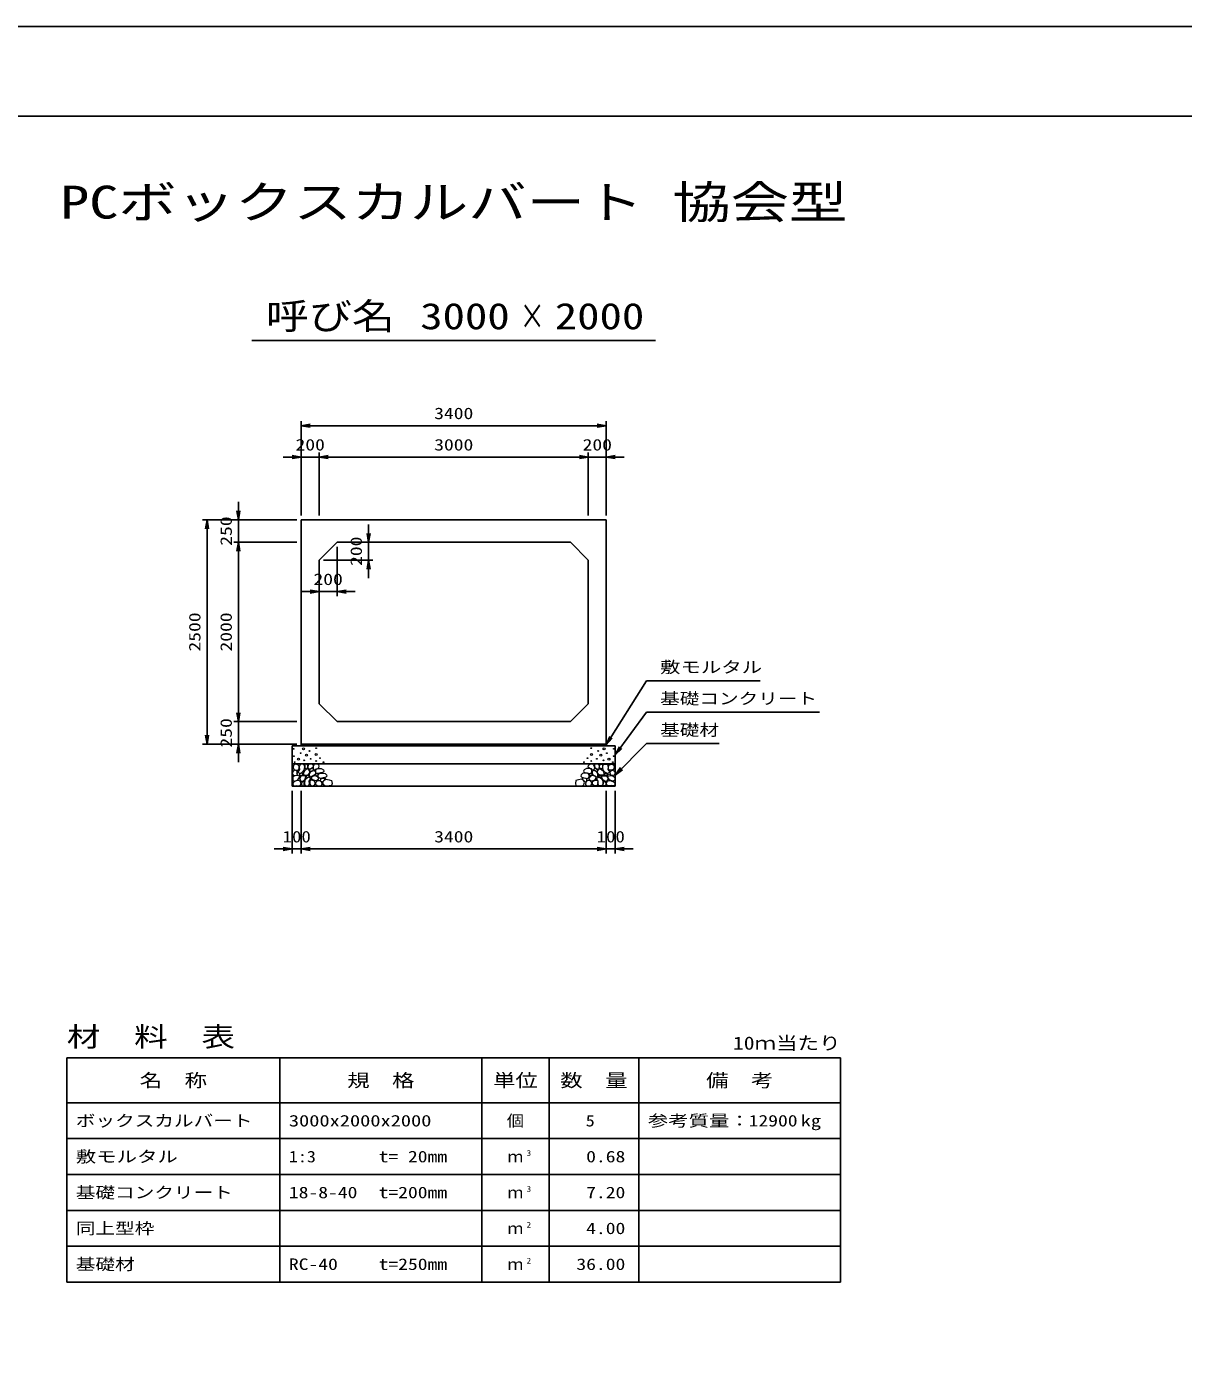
# Model space of a CAD drawing. Units: millimetres at full size. Extents: x 0 to 42050, y 0 to 29700.
# Drawn here: x 16265 to 29157, y 14850 to 29700 of the extents above; entities that cross this region are included whole.
import ezdxf
from ezdxf.enums import TextEntityAlignment as Align

# ---------------------------------------------------------------- set-up
doc = ezdxf.new("R2010")
doc.units = ezdxf.units.MM
for name, color, linetype, lineweight in [('D-DCR-HCHn', 4, 'Continuous', 9), ('D-MTR-FRAM', 7, 'Continuous', 25), ('D-MTR-LINE', 7, 'Continuous', 25), ('D-STR-DIM', 7, 'Continuous', 25), ('D-STR-STRn', 1, 'Continuous', 25), ('D-STR-TXT', 7, 'Continuous', 25), ('D-TTL', 2, 'Continuous', 25), ('D-TTL-TXT', 7, 'Continuous', 25)]:
    doc.layers.add(name, color=color, linetype=linetype, lineweight=lineweight)
doc.layers.add('D-MTR', color=7, linetype='Continuous')
doc.layers.add('D-MTR-TXT', color=7, linetype='Continuous')
doc.styles.add('ＭＳ ゴシック', font='')
doc.styles.get('ＭＳ ゴシック').set_extended_font_data('MS Gothic')

# ---------------------------------------------------------------- blocks, each defined once
blk = doc.blocks.new('open_arrow')
at = {"color": 0, "linetype": 'Continuous', "lineweight": -2}
blk.add_lwpolyline([(7.5, 1.25), (0, 0), (7.5, -1.25)], dxfattribs=at)

msp = doc.modelspace()

# ---------------------------------------------------------------- linework, layer by layer
at = {"layer": 'D-DCR-HCHn'}
for points in [[(19234.101, 21397.26), (19225.433, 21371.256), (19236.99, 21353.92), (19265.883, 21351.03), (19285.61, 21359.499), (19277.441, 21379.924), (19283.219, 21391.481), (19271.662, 21403.038), (19254.326, 21408.817)], [(19288.998, 21469.493), (19262.994, 21475.271), (19239.879, 21463.714), (19236.99, 21437.71), (19242.769, 21417.485), (19271.662, 21408.817), (19291.887, 21408.817), (19300.555, 21423.263), (19300.555, 21455.046)], [(19312.112, 21472.382), (19303.444, 21446.378), (19306.334, 21417.485), (19286.109, 21385.702), (19312.112, 21371.256), (19341.006, 21385.702), (19358.342, 21408.817), (19364.12, 21446.378), (19358.342, 21466.603), (19341.006, 21475.271)], [(19361.231, 21403.038), (19346.784, 21368.366), (19358.342, 21353.92), (19393.013, 21353.92), (19407.46, 21359.698), (19421.907, 21379.924), (19421.907, 21397.26), (19407.46, 21420.374), (19390.124, 21423.263)], [(19367.01, 21466.603), (19367.01, 21431.931), (19381.456, 21423.263), (19395.903, 21431.931), (19398.792, 21452.157), (19395.903, 21469.493), (19375.678, 21475.271)], [(19415.601, 21418.845), (19403.999, 21426.941), (19402.006, 21454.16), (19411.557, 21475.616), (19435.582, 21478.128), (19455.263, 21472.156), (19456.848, 21460.53), (19454.014, 21436.921), (19438.752, 21427.586)], [(19431.681, 21394.73), (19443.297, 21400.817), (19454.296, 21406.161), (19460.86, 21419.065), (19455.554, 21427.961), (19445.968, 21430.014), (19430.137, 21421.115), (19418.42, 21412.605), (19419.515, 21404.944), (19423.895, 21397.527)], [(19433.109, 21333.224), (19420.35, 21337.579), (19419.086, 21365.688), (19429.964, 21390.928), (19460.015, 21405.156), (19482.452, 21399.405), (19483.795, 21368.924), (19473.477, 21356.886), (19445.401, 21341.311)], [(19481.239, 21411.998), (19491.02, 21423.092), (19508.359, 21429.342), (19522.287, 21438.717), (19526.55, 21453.49), (19520.013, 21467.695), (19506.369, 21476.218), (19490.845, 21477.886), (19475.522, 21475.424), (19465.719, 21466.98), (19458.918, 21449.457), (19457.379, 21432.722), (19461.1, 21422.871), (19463.729, 21413.23), (19472.948, 21409.842)], [(19502.727, 21372.135), (19492.952, 21375.066), (19488.675, 21380.928), (19485.905, 21396.938), (19489.816, 21418.619), (19515.776, 21428.926), (19545.648, 21428.926), (19573.03, 21413.998), (19577.653, 21398.004), (19573.385, 21386.63), (19560.583, 21381.299), (19539.247, 21377.745), (19512.931, 21372.013)], [(22547.273, 21372.135), (22557.048, 21375.066), (22561.325, 21380.928), (22564.095, 21396.938), (22560.184, 21418.619), (22534.224, 21428.926), (22504.352, 21428.926), (22476.97, 21413.998), (22472.347, 21398.004), (22476.615, 21386.63), (22489.417, 21381.299), (22510.753, 21377.745), (22537.069, 21372.013)], [(22568.761, 21411.998), (22558.98, 21423.092), (22541.641, 21429.342), (22527.713, 21438.717), (22523.45, 21453.49), (22529.987, 21467.695), (22543.631, 21476.218), (22559.155, 21477.886), (22574.478, 21475.424), (22584.281, 21466.98), (22591.082, 21449.457), (22592.621, 21432.722), (22588.9, 21422.871), (22586.271, 21413.23), (22577.052, 21409.842)], [(22616.891, 21333.224), (22629.65, 21337.579), (22630.914, 21365.688), (22620.036, 21390.928), (22589.985, 21405.156), (22567.548, 21399.405), (22566.205, 21368.924), (22576.523, 21356.886), (22604.599, 21341.311)], [(22618.319, 21394.73), (22606.703, 21400.817), (22595.704, 21406.161), (22589.14, 21419.065), (22594.446, 21427.961), (22604.032, 21430.014), (22619.863, 21421.115), (22631.58, 21412.605), (22630.485, 21404.944), (22626.105, 21397.527)], [(22634.399, 21418.845), (22646.001, 21426.941), (22647.994, 21454.16), (22638.443, 21475.616), (22614.418, 21478.128), (22594.737, 21472.156), (22593.152, 21460.53), (22595.986, 21436.921), (22611.248, 21427.586)], [(22688.769, 21403.038), (22703.216, 21368.366), (22691.658, 21353.92), (22656.987, 21353.92), (22642.54, 21359.698), (22628.093, 21379.924), (22628.093, 21397.26), (22642.54, 21420.374), (22659.876, 21423.263)], [(22682.99, 21466.603), (22682.99, 21431.931), (22668.544, 21423.263), (22654.097, 21431.931), (22651.208, 21452.157), (22654.097, 21469.493), (22674.322, 21475.271)], [(22737.888, 21472.382), (22746.556, 21446.378), (22743.666, 21417.485), (22763.891, 21385.702), (22737.888, 21371.256), (22708.994, 21385.702), (22691.658, 21408.817), (22685.88, 21446.378), (22691.658, 21466.603), (22708.994, 21475.271)], [(22761.002, 21469.493), (22787.006, 21475.271), (22810.121, 21463.714), (22813.01, 21437.71), (22807.231, 21417.485), (22778.338, 21408.817), (22758.113, 21408.817), (22749.445, 21423.263), (22749.445, 21455.046)], [(22815.899, 21397.26), (22824.567, 21371.256), (22813.01, 21353.92), (22784.117, 21351.03), (22764.39, 21359.499), (22772.559, 21379.924), (22766.781, 21391.481), (22778.338, 21403.038), (22795.674, 21408.817)], [(19288.944, 21301.261), (19310.346, 21333.365), (19307.671, 21341.39), (19278.243, 21349.416), (19251.49, 21346.741), (19232.763, 21330.689), (19230.087, 21311.962), (19232.763, 21293.235), (19254.165, 21287.884)], [(19299.645, 21234.378), (19318.372, 21242.404), (19323.723, 21269.157), (19313.021, 21287.884), (19294.294, 21293.235), (19270.217, 21290.56), (19243.464, 21279.859), (19230.087, 21263.807), (19230.087, 21245.08), (19238.113, 21234.378), (19270.217, 21237.054)], [(19317.891, 21371.256), (19303.444, 21359.698), (19309.223, 21351.03), (19329.448, 21351.03), (19338.116, 21353.92), (19343.895, 21365.477), (19335.227, 21374.145)], [(19363.852, 21301.261), (19377.229, 21333.365), (19366.527, 21346.741), (19334.424, 21346.741), (19321.047, 21341.39), (19307.671, 21322.663), (19307.671, 21306.612), (19321.047, 21285.209), (19337.099, 21282.534)], [(19358.502, 21242.404), (19358.502, 21274.508), (19345.125, 21282.534), (19331.749, 21274.508), (19329.073, 21255.781), (19331.749, 21239.729), (19350.476, 21234.378)], [(19409.332, 21237.054), (19417.358, 21261.131), (19414.683, 21287.884), (19433.41, 21317.313), (19409.332, 21330.689), (19382.579, 21317.313), (19366.527, 21295.91), (19361.177, 21261.131), (19366.527, 21242.404), (19382.579, 21234.378)], [(19403.982, 21330.689), (19417.358, 21341.39), (19412.007, 21349.416), (19393.28, 21349.416), (19385.254, 21346.741), (19379.904, 21336.04), (19387.93, 21328.014)], [(19430.735, 21239.729), (19454.812, 21234.378), (19476.215, 21245.08), (19478.89, 21269.157), (19473.539, 21287.884), (19446.786, 21295.91), (19428.059, 21295.91), (19420.033, 21282.534), (19420.033, 21253.106)], [(19493.981, 21290.925), (19458.607, 21297.521), (19443.56, 21309.658), (19438.808, 21328.655), (19453.492, 21343.022), (19482.102, 21351.082), (19503.749, 21338.154), (19517.74, 21320.74), (19513.78, 21303.062)], [(19512.239, 21353.692), (19512.239, 21364.551), (19505.72, 21369.466), (19494.97, 21370.609), (19486.278, 21367.18), (19483.19, 21356.664), (19490.738, 21348.891), (19500.802, 21344.319), (19510.409, 21348.319)], [(19489.869, 21276.931), (19508.084, 21292.234), (19534.219, 21291.97), (19552.17, 21276.931), (19554.81, 21249.227), (19542.666, 21233.924), (19508.876, 21231.549), (19492.509, 21241.311), (19485.645, 21263.738)], [(19538.634, 21315.297), (19530.545, 21319.592), (19519.424, 21327.928), (19514.874, 21336.518), (19514.874, 21355.212), (19528.523, 21370.37), (19558.349, 21374.159), (19590.449, 21370.117), (19606.12, 21358.585), (19610.164, 21340.462), (19597.761, 21329.388), (19587.436, 21325.361), (19570.312, 21323.128), (19554.987, 21320.305)], [(19559.876, 21277.808), (19547.748, 21283.743), (19541.39, 21290.697), (19542.71, 21307.843), (19552.307, 21316.236), (19572.7, 21321.151), (19589.015, 21321.271), (19594.293, 21309.761), (19582.814, 21299.51), (19572.239, 21290.35), (19568.573, 21281.331)], [(19603.293, 21232.112), (19586.233, 21236.916), (19574.939, 21244.601), (19569.893, 21259.011), (19567.01, 21272.7), (19578.544, 21293.594), (19601.131, 21307.524), (19635.492, 21302), (19662.645, 21291.913), (19669.133, 21261.652), (19663.366, 21239.317), (19636.934, 21232.593)], [(22446.707, 21232.112), (22463.767, 21236.916), (22475.061, 21244.601), (22480.107, 21259.011), (22482.99, 21272.7), (22471.456, 21293.594), (22448.869, 21307.524), (22414.508, 21302), (22387.355, 21291.913), (22380.867, 21261.652), (22386.634, 21239.317), (22413.066, 21232.593)], [(22511.366, 21315.297), (22519.455, 21319.592), (22530.576, 21327.928), (22535.126, 21336.518), (22535.126, 21355.212), (22521.477, 21370.37), (22491.651, 21374.159), (22459.551, 21370.117), (22443.88, 21358.585), (22439.836, 21340.462), (22452.239, 21329.388), (22462.564, 21325.361), (22479.688, 21323.128), (22495.013, 21320.305)], [(22490.124, 21277.808), (22502.252, 21283.743), (22508.61, 21290.697), (22507.29, 21307.843), (22497.693, 21316.236), (22477.3, 21321.151), (22460.985, 21321.271), (22455.707, 21309.761), (22467.186, 21299.51), (22477.761, 21290.35), (22481.427, 21281.331)], [(22560.131, 21276.931), (22541.916, 21292.234), (22515.781, 21291.97), (22497.83, 21276.931), (22495.19, 21249.227), (22507.334, 21233.924), (22541.124, 21231.549), (22557.491, 21241.311), (22564.355, 21263.738)], [(22556.019, 21290.925), (22591.393, 21297.521), (22606.44, 21309.658), (22611.192, 21328.655), (22596.508, 21343.022), (22567.898, 21351.082), (22546.251, 21338.154), (22532.26, 21320.74), (22536.22, 21303.062)], [(22537.761, 21353.692), (22537.761, 21364.551), (22544.28, 21369.466), (22555.03, 21370.609), (22563.722, 21367.18), (22566.81, 21356.664), (22559.262, 21348.891), (22549.198, 21344.319), (22539.591, 21348.319)], [(22619.265, 21239.729), (22595.188, 21234.378), (22573.785, 21245.08), (22571.11, 21269.157), (22576.461, 21287.884), (22603.214, 21295.91), (22621.941, 21295.91), (22629.967, 21282.534), (22629.967, 21253.106)], [(22640.668, 21237.054), (22632.642, 21261.131), (22635.317, 21287.884), (22616.59, 21317.313), (22640.668, 21330.689), (22667.421, 21317.313), (22683.473, 21295.91), (22688.823, 21261.131), (22683.473, 21242.404), (22667.421, 21234.378)], [(22646.018, 21330.689), (22632.642, 21341.39), (22637.993, 21349.416), (22656.72, 21349.416), (22664.746, 21346.741), (22670.096, 21336.04), (22662.07, 21328.014)], [(22686.148, 21301.261), (22672.771, 21333.365), (22683.473, 21346.741), (22715.576, 21346.741), (22728.953, 21341.39), (22742.329, 21322.663), (22742.329, 21306.612), (22728.953, 21285.209), (22712.901, 21282.534)], [(22691.498, 21242.404), (22691.498, 21274.508), (22704.875, 21282.534), (22718.251, 21274.508), (22720.927, 21255.781), (22718.251, 21239.729), (22699.524, 21234.378)], [(22732.109, 21371.256), (22746.556, 21359.698), (22740.777, 21351.03), (22720.552, 21351.03), (22711.884, 21353.92), (22706.105, 21365.477), (22714.773, 21374.145)], [(22750.355, 21234.378), (22731.628, 21242.404), (22726.277, 21269.157), (22736.979, 21287.884), (22755.706, 21293.235), (22779.783, 21290.56), (22806.536, 21279.859), (22819.913, 21263.807), (22819.913, 21245.08), (22811.887, 21234.378), (22779.783, 21237.054)], [(22761.056, 21301.261), (22739.654, 21333.365), (22742.329, 21341.39), (22771.757, 21349.416), (22798.51, 21346.741), (22817.237, 21330.689), (22819.913, 21311.962), (22817.237, 21293.235), (22795.835, 21287.884)]]:
    msp.add_lwpolyline(points, close=True, dxfattribs=at)
for centre, radius in [((19241.091, 21646.145), 4.5), ((19242.803, 21565.879), 4.5), ((19294.855, 21530.444), 11.25), ((19318.437, 21598.641), 4.5), ((19350.004, 21646.145), 11.25), ((19384.996, 21574.955), 11.25), ((19416.563, 21622.459), 4.5), ((19430.06, 21535.807), 4.5), ((19490.741, 21583.204), 11.25), ((19492.197, 21655.221), 4.5), ((19533.942, 21543.293), 4.5), ((22516.058, 21543.293), 4.5), ((22559.259, 21583.204), 11.25), ((22557.803, 21655.221), 4.5), ((22619.94, 21535.807), 4.5), ((22633.437, 21622.459), 4.5), ((22665.004, 21574.955), 11.25), ((22699.996, 21646.145), 11.25), ((22731.563, 21598.641), 4.5), ((22755.145, 21530.444), 11.25), ((22807.197, 21565.879), 4.5), ((22808.909, 21646.145), 4.5), ((19251.905, 21497.286), 4.5), ((19356.552, 21518.646), 4.5), ((19491.763, 21511.675), 4.5), ((19573.193, 21497.037), 4.5), ((22476.807, 21497.037), 4.5), ((22558.237, 21511.675), 4.5), ((22693.448, 21518.646), 4.5), ((22798.095, 21497.286), 4.5)]:
    msp.add_circle(centre, radius, dxfattribs=at)
at = {"layer": 'D-MTR-FRAM'}
for p, q in [((16712.5, 18200), (25337.5, 18200)), ((16712.5, 18200), (16712.5, 15700)), ((25337.5, 18200), (25337.5, 15700)), ((16712.5, 15700), (25337.5, 15700))]:
    msp.add_line(p, q, dxfattribs=at)
at = {"layer": 'D-MTR-LINE'}
for p, q in [((19087.5, 18200), (19087.5, 15700)), ((21337.5, 18200), (21337.5, 15700)), ((22087.5, 18200), (22087.5, 15700)), ((23087.5, 18200), (23087.5, 15700)), ((16712.5, 17700), (25337.5, 17700)), ((16712.5, 17300), (25337.5, 17300)), ((16712.5, 16900), (25337.5, 16900)), ((16712.5, 16500), (25337.5, 16500)), ((16712.5, 16100), (25337.5, 16100))]:
    msp.add_line(p, q, dxfattribs=at)
at = {"layer": 'D-STR-DIM'}
for p, q in [((19325, 24250), (19325, 25300)), ((19325, 25250), (22725, 25250)), ((22725, 24250), (22725, 25300)), ((19325, 24250), (19325, 24950)), ((19525, 24250), (19525, 24950)), ((19525, 24250), (19525, 24950)), ((22525, 24250), (22525, 24950)), ((22525, 24250), (22525, 24950)), ((22725, 24250), (22725, 24950)), ((19125, 24900), (19725, 24900)), ((19525, 24900), (22525, 24900)), ((22325, 24900), (22925, 24900)), ((18625, 23750), (18625, 24400)), ((19275, 24200), (18225, 24200)), ((18275, 21700), (18275, 24200)), ((19275, 24200), (18575, 24200)), ((20075, 23550), (20075, 24150)), ((19275, 23950), (18575, 23950)), ((19275, 23950), (18575, 23950)), ((18625, 21950), (18625, 23950)), ((19775, 23950), (20125, 23950)), ((19725, 23900), (19725, 23350)), ((19525, 23700), (19525, 23350)), ((19575, 23750), (20125, 23750)), ((19925, 23400), (19325, 23400)), ((18625, 21500), (18625, 22150)), ((19275, 21950), (18575, 21950)), ((19275, 21950), (18575, 21950)), ((19275, 21700), (18225, 21700)), ((19275, 21700), (18575, 21700)), ((19225, 21180), (19225, 20480)), ((19325, 21180), (19325, 20480)), ((19325, 21180), (19325, 20480)), ((22725, 21180), (22725, 20480)), ((22725, 21180), (22725, 20480)), ((22825, 21180), (22825, 20480)), ((19025, 20530), (19525, 20530)), ((19325, 20530), (22725, 20530)), ((22525, 20530), (23025, 20530))]:
    msp.add_line(p, q, dxfattribs=at)
at = {"layer": 'D-STR-STRn'}
for p, q in [((19325, 24200), (22725, 24200)), ((19325, 24200), (19325, 21700)), ((22725, 24200), (22725, 21700)), ((19525, 23750), (19725, 23950)), ((19725, 23950), (22325, 23950)), ((22325, 23950), (22525, 23750)), ((19525, 23750), (19525, 22150)), ((22525, 23750), (22525, 22150)), ((19725, 21950), (19525, 22150)), ((22525, 22150), (22325, 21950)), ((19725, 21950), (22325, 21950)), ((19325, 21700), (19325, 21680)), ((19325, 21700), (22725, 21700)), ((22725, 21700), (22725, 21680)), ((19225, 21230), (19225, 21680)), ((19225, 21680), (22825, 21680)), ((22825, 21680), (22825, 21230)), ((19225, 21480), (22825, 21480)), ((19225, 21230), (22825, 21230))]:
    msp.add_line(p, q, dxfattribs=at)
at = {"layer": 'D-STR-TXT'}
for points in [[(22725, 21690), (23175, 22405), (23275, 22405), (24441.624, 22405)], [(22825, 21580), (23175, 22055), (23275, 22055), (25100.761, 22055)], [(22825, 21355), (23175, 21705), (23275, 21705), (23982.36, 21705)]]:
    msp.add_lwpolyline(points, dxfattribs=at)
at = {"layer": 'D-TTL'}
for points in [[(0, 0), (42050, 0), (42050, 29700), (0, 29700)], [(1000, 1000), (41050, 1000), (41050, 28700), (1000, 28700)]]:
    msp.add_lwpolyline(points, close=True, dxfattribs=at)
at = {"layer": 'D-TTL-TXT'}
msp.add_line((18775, 26200), (23275, 26200), dxfattribs=at)

# ---------------------------------------------------------------- block references
at = {"layer": 'D-STR-DIM', "xscale": 13.3, "yscale": 13.3}
for p in [(19325, 25250), (19525, 24900), (19525, 24900), (22725, 24900), (19725, 23400), (19325, 20530), (19325, 20530), (22825, 20530)]:
    msp.add_blockref('open_arrow', p, dxfattribs=at)
for p, rotation in [((22725, 25250), 180), ((19325, 24900), 180), ((22525, 24900), 180), ((22525, 24900), 180), ((18625, 24200), 90), ((18275, 24200), 270), ((18625, 23950), 270), ((18625, 23950), 270), ((20075, 23950), 90), ((20075, 23750), 270), ((19525, 23400), 180), ((18625, 21950), 90), ((18625, 21950), 90), ((18275, 21700), 90), ((18625, 21700), 270), ((19225, 20530), 180), ((22725, 20530), 180), ((22725, 20530), 180)]:
    msp.add_blockref('open_arrow', p, dxfattribs=dict(at, rotation=rotation))
at = {"layer": 'D-STR-TXT', "xscale": 13.3, "yscale": 13.3}
for p, rotation in [((22725, 21690), 57.8), ((22825, 21580), 53.6), ((22825, 21355), 45)]:
    msp.add_blockref('open_arrow', p, dxfattribs=dict(at, rotation=rotation))

# ---------------------------------------------------------------- texts
at = {"layer": 'D-MTR', "style": 'ＭＳ ゴシック', "width": 1.25}
msp.add_text('材\u3000料\u3000表', height=219.9, dxfattribs=at).set_placement((16712.5, 18260), align=Align.BOTTOM_LEFT)
at = {"layer": 'D-MTR', "style": 'ＭＳ ゴシック', "width": 1.2}
msp.add_text('10ｍ当たり', height=146.6, dxfattribs=at).set_placement((25337.5, 18248.333), align=Align.BOTTOM_RIGHT)
at = {"layer": 'D-MTR-TXT', "style": 'ＭＳ ゴシック'}
for s, height, width, p in [('名\u3000称', 146.6, 1.25, (17900, 17950)), ('規\u3000格', 146.6, 1.25, (20212.5, 17950)), ('単位', 146.6, 1.25, (21712.5, 17950)), ('数\u3000量', 146.6, 1.25, (22587.5, 17950)), ('備\u3000考', 146.6, 1.25, (24212.5, 17950)), ('個', 128.3, 1.1, (21712.5, 17500))]:
    msp.add_text(s, height=height, dxfattribs=dict(at, width=width)).set_placement(p, align=Align.MIDDLE_CENTER)
for s, width, p in [('ボックスカルバート', 1.25, (16812.5, 17500)), ('3000x2000x2000', 1.3, (19187.5, 17500)), ('参考質量：     kg', 1.3, (23187.5, 17500)), ('敷モルタル', 1.3, (16812.5, 17100)), ('1:3', 1.15, (19187.5, 17100)), ('t= 20mm', 1.25, (20187.5, 17100)), ('基礎コンクリート', 1.25, (16812.5, 16700)), ('18-8-40', 1.25, (19187.5, 16700)), ('t=200mm', 1.25, (20187.5, 16700)), ('同上型枠', 1.25, (16812.5, 16300)), ('基礎材', 1.25, (16812.5, 15900)), ('RC-40', 1.25, (19187.5, 15900)), ('t=250mm', 1.25, (20187.5, 15900))]:
    msp.add_text(s, height=128.3, dxfattribs=dict(at, width=width)).set_placement(p, align=Align.MIDDLE_LEFT)
for s, width, p in [('5', 1.15, (22596.383, 17500)), ('12900', 1.25, (24857.5, 17500)), ('0.68', 1.25, (22937.5, 17100)), ('7.20', 1.25, (22937.5, 16700)), ('4.00', 1.25, (22937.5, 16300)), ('36.00', 1.25, (22937.5, 15900))]:
    msp.add_text(s, height=128.3, dxfattribs=dict(at, width=width)).set_placement(p, align=Align.MIDDLE_RIGHT)
for p in [(21712.5, 17100), (21712.5, 16700), (21712.5, 16300), (21712.5, 15900)]:
    msp.add_text('ｍ', height=128.3, dxfattribs=at).set_placement(p, align=Align.MIDDLE_CENTER)
at = {"layer": 'D-MTR-TXT', "style": 'ＭＳ ゴシック', "width": 1.15}
for s, p in [('3', (21837.5, 17088.333)), ('3', (21837.5, 16688.333)), ('2', (21837.5, 16288.333)), ('2', (21837.5, 15888.333))]:
    msp.add_text(s, height=64.15, dxfattribs=at).set_placement(p, align=Align.BOTTOM_LEFT)
at = {"layer": 'D-STR-DIM', "style": 'ＭＳ ゴシック'}
for s, width, p in [('3400', 1.25, (21025, 25387.5)), ('200', 1.25, (19425, 25037.5)), ('3000', 1.25, (21025, 25037.5)), ('200', 1.25, (22625, 25037.5)), ('200', 1.25, (19625, 23537.5)), ('100', 1.2, (19275, 20667.5)), ('3400', 1.25, (21025, 20667.5)), ('100', 1.2, (22775, 20667.5))]:
    msp.add_text(s, height=128.3, dxfattribs=dict(at, width=width)).set_placement(p, align=Align.MIDDLE_CENTER)
at = {"layer": 'D-STR-DIM', "style": 'ＭＳ ゴシック', "width": 1.25}
for s, p in [('250', (18487.5, 24075)), ('200', (19937.5, 23850)), ('2500', (18137.5, 22950)), ('2000', (18487.5, 22950)), ('250', (18487.5, 21825))]:
    msp.add_text(s, height=128.3, rotation=90, dxfattribs=at).set_placement(p, align=Align.MIDDLE_CENTER)
at = {"layer": 'D-STR-TXT', "style": 'ＭＳ ゴシック'}
for s, width, p in [('敷モルタル', 1.3, (23325, 22455)), ('基礎コンクリート', 1.25, (23325, 22105)), ('基礎材', 1.25, (23325, 21755))]:
    msp.add_text(s, height=128.3, dxfattribs=dict(at, width=width)).set_placement(p, align=Align.BOTTOM_LEFT)
at = {"layer": 'D-TTL-TXT', "style": 'ＭＳ ゴシック'}
for s, height, width, p in [('PCボックスカルバート 協会型', 366.6, 1.3, (21025, 27450)), ('呼び名', 293.3, 1.2, (19650, 26237.5)), ('3000', 293.3, 1.25, (21150, 26237.5)), ('×', 293.3, 0.7, (21900, 26237.5)), ('2000', 293.3, 1.25, (22650, 26237.5))]:
    msp.add_text(s, height=height, dxfattribs=dict(at, width=width)).set_placement(p, align=Align.BOTTOM_CENTER)

doc.saveas('drawing.dxf')
